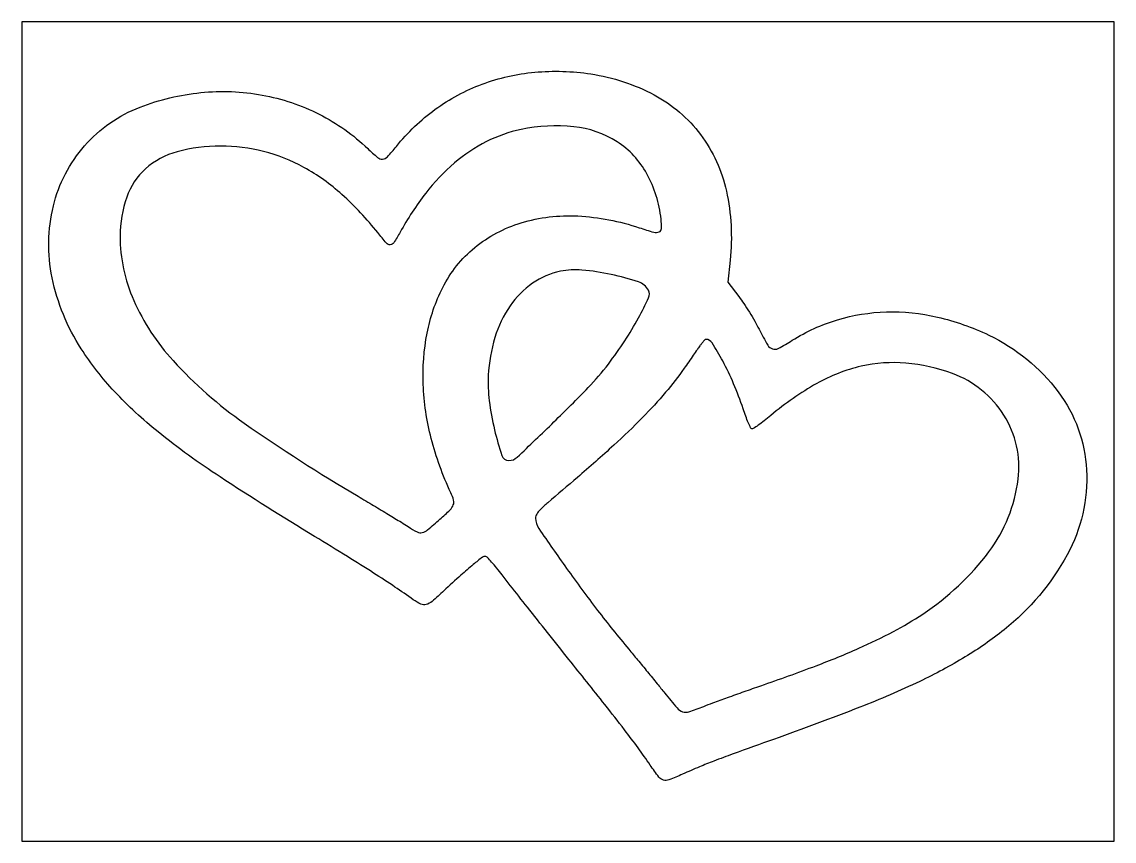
# Model space of a CAD drawing. Extents: x 0 to 640, y 0 to 480.
import ezdxf

# ---------------------------------------------------------------- set-up
doc = ezdxf.new("R2010")
doc.units = 0

msp = doc.modelspace()

# ---------------------------------------------------------------- linework, layer by layer
msp.add_lwpolyline([(0, 240), (0, 0), (320, 0), (640, 0), (640, 240), (640, 480), (320, 480), (0, 480)], close=True)
for points in [[(333.371165, 449.500366, -0.085025), (370.535423, 437.215811, -0.110217), (397.71403, 413.929152, -0.107881), (412.790326, 380.872189, -0.078749), (415.048089, 340.443187), (413.731314, 327.5), (420.145473, 319, -0.014761), (422.989392, 314.990382, -0.008038), (426.25368, 309.9125, -0.008002), (429.409619, 304.638621, -0.012575), (431.932251, 300, 0.012002), (437.00318, 290.650035, 0.182893), (439.798094, 288.352408, 0.208507), (443.236639, 288.644886, 0.016163), (451.403851, 293.41157, -0.066971), (477.831626, 305.432275, -0.066726), (506.530194, 310.06022, -0.064022), (536.472107, 307.018504, -0.054057), (566.543459, 296.47851, -0.120634), (607.212511, 263.237259, -0.149505), (623.83977, 217.493548, -0.139161), (612.467967, 167.743829, -0.099486), (575.5, 123.817039, -0.032166), (552.683501, 107.918334, -0.025126), (526.087106, 93.594188, -0.018346), (491.009277, 78.46902, -0.006758), (440.5, 59.635813, 0.000655), (416.699442, 51.090755, 0.00488), (405.431268, 46.903783, 0.00871), (397.044899, 43.525506, 0.005188), (387.176136, 39.227569, -0.013208), (379.170769, 35.892866, -0.162236), (375.908983, 35.740712, -0.162436), (373.209822, 37.575902, -0.013249), (368.141127, 44.599435, 0.00786), (361.024852, 54.687575, 0.006454), (353.119283, 65.239854, 0.003671), (341.598738, 79.98539, 0.000708), (320.506592, 106.5, -0.000508), (308.005873, 122.201574, -0.000594), (296.175829, 137.128125, -0.000523), (286.20162, 149.771023, -0.003637), (281.371008, 156, 0.007565), (278.182669, 160.045264, 0.011011), (275.240647, 163.505476, 0.00677), (272.693058, 166.294455, 0.157878), (271.765504, 166.805876, 0.213285), (269.869908, 166.36293, 0.009617), (264.493122, 162.111389, 0.011952), (257.294378, 155.896347, 0.004213), (247.264581, 146.654701, -0.010832), (240.341706, 140.443249, -0.107272), (236.925272, 138.595009, -0.182691), (233.837539, 138.840159, -0.044698), (229.359191, 141.463865, 0.007483), (218.635817, 148.868496, 0.00495), (206.109702, 157.065643, 0.00401), (190.827285, 166.679921, 0.00205), (171.5, 178.514405, -0.008348), (116.160884, 213.365548, -0.024666), (79.816725, 239.755789, -0.035127), (54.34136, 263.374154, -0.045455), (34.75504, 288.5, -0.091859), (17.7441, 330.110359, -0.111458), (18.464, 372.151427, -0.12078), (36.771511, 407.358359, -0.121294), (69.260647, 430.040271, -0.066857), (104.863831, 438.5476, -0.070443), (140.799073, 437.123092, -0.071982), (174.263977, 425.884736, -0.074891), (202.66768, 405.726388, 0.018329), (208.450131, 400.550917, 0.194779), (211.401366, 399.609888, 0.189391), (214.220497, 400.97315, 0.017189), (219.420949, 407.003332, -0.065997), (242.218744, 428.746123, -0.068343), (269.638464, 443.49285, -0.067038), (300.495093, 450.493243, -0.059775)], [(292.536763, 416.971374, 0.066198), (272.26165, 409.803983, 0.058043), (253.555338, 397.334441, 0.05245), (236.630557, 379.601466, 0.038166), (221.655737, 356.793965, -0.015559), (217.954322, 350.559889, -0.250423), (215.891982, 349.397828, -0.221624), (213.618727, 350.396216, -0.012287), (208.517107, 356.5, 0.041174), (187.558955, 378.820517, 0.057696), (165.309954, 394.680785, 0.062929), (141.647805, 404.086305, 0.06379), (116.5, 407.25243, 0.064765), (90.911074, 403.867563, 0.117863), (72.461162, 393.895676, 0.127526), (61.424888, 377.303878, 0.083129), (57.571372, 354.5, 0.10515), (65.529218, 316.794866, 0.080988), (88.602169, 281.51306, 0.0549), (130.356619, 244.86742, 0.019724), (197, 202.038759, -0.001531), (206.11461, 196.639242, -0.001693), (214.895387, 191.360702, -0.00157), (222.362537, 186.805243, -0.008709), (226.324721, 184.274841, 0.026358), (231.644422, 181.136027, 0.178688), (234.624133, 180.756422, 0.117825), (237.75767, 182.314781, 0.008839), (245, 188.587086, 0.010682), (250.899415, 194.113734, 0.102788), (252.807559, 196.952579, 0.167116), (252.962992, 199.736954, 0.040416), (251.33084, 204.1237, -0.045603), (239.858968, 235.961619, -0.053834), (235.167082, 267.620039, -0.057738), (237.440476, 297.562751, -0.068843), (246.571499, 324.343269, -0.105603), (265.348827, 347.730868, -0.097456), (292.562145, 362.231464, -0.087631), (325.789654, 366.253739, -0.06723), (361.774771, 359.385059, 0.011493), (370.255298, 356.762835, 0.165255), (373.362055, 356.920337, 0.297687), (374.753687, 358.894898, 0.036188), (374.547214, 364.459932, 0.098214), (366.173911, 391.035411, 0.125716), (348.725018, 409.72239, 0.117078), (323.394092, 418.581338, 0.07789)], [(315.510164, 333.89252, 0.103354), (299.262006, 326.879266, 0.088084), (286.090566, 313.608173, 0.07843), (277.172561, 295.117009, 0.06027), (273.320414, 273, 0.043809), (273.852234, 258.031715, 0.02859), (276.952568, 241.017431, 0.021183), (281.27026, 225.988974, 0.322719), (285.418882, 223, 0.191972), (290.166224, 224.892462, 0.00297), (311.778358, 245.623808, 0.008194), (331.856236, 265.763179, 0.02947), (343.657667, 279.533373, 0.017395), (353.251383, 293.119044, 0.020665), (361.306994, 306.596311, 0.015153), (367.24775, 318.375609, 0.236309), (367.128033, 322.760767, 0.193708), (361.276657, 327.656622, 0.025416), (345.30993, 331.9593, 0.030047), (328.198033, 334.58627, 0.07357)], [(397.256272, 290.112357, 0.000908), (395.781939, 288.02483, 0.000236), (393.418847, 284.662604, 0.00024), (390.729706, 280.828713, 0.000245), (388.063208, 277.019247, -0.024223), (377.218961, 263.007547, -0.016913), (363.729049, 248.260537, -0.014144), (346.833643, 231.95025, -0.007998), (325.499836, 213.106658, 0.000606), (308.219017, 198.291921, 0.015326), (303.62713, 194.094284, 0.063343), (301.651497, 191.616198, 0.137492), (301, 189.29176, 0.151341), (302.923343, 183.082966, 0.004237), (319.154986, 159.823304, 0.009257), (337.334232, 135.21531, 0.010728), (355.562134, 112.5, -0.001547), (360.7411, 106.28344, -0.001044), (366.612546, 99.160937, -0.001052), (372.261089, 92.250022, -0.002094), (376.699036, 86.75, 0.008906), (383.93062, 78.033469, 0.133565), (387.171335, 75.840686, 0.163133), (390.836526, 75.819073, 0.015023), (399.5, 78.957584, -0.006137), (404.864266, 81.009437, -0.001633), (413.465625, 84.147177, -0.001655), (423.269534, 87.650725, -0.001705), (433, 91.054448, 0.006856), (465.420977, 102.771534, 0.014012), (490.450486, 113.017122, 0.017493), (510.621785, 122.799256, 0.024505), (527.841601, 133.016779, 0.08572), (566.582666, 169.511186, 0.131149), (583.748633, 212.066326, 0.172345), (575.419204, 249.538083, 0.166718), (545.212242, 273.981887, 0.065818), (517.967625, 280.031117, 0.078577), (491.753247, 278.198682, 0.072247), (465.702671, 268.068729, 0.045852), (438.906188, 249.469651, -0.008595), (434.988802, 246.294051, -0.013222), (431.482161, 243.696446, -0.007586), (428.499364, 241.673483, -0.241324), (427.647396, 241.581812, -0.194304), (427.002343, 242.183022, -0.00748), (425.638541, 245.222413, -0.012412), (424.139569, 248.953695, -0.00833), (422.604467, 253.286262, 0.019054), (417.028411, 268.012749, 0.023158), (410.659661, 281.320183, 0.018156), (404.484249, 291.884484, 0.251329), (400.756272, 293.984687, 0.203692), (400.340337, 293.81793, 0.013169), (399.42136, 292.853507, 0.017509), (398.366317, 291.600718, 0.012045)]]:
    msp.add_lwpolyline(points, format="xyb", close=True)

doc.saveas('drawing.dxf')
